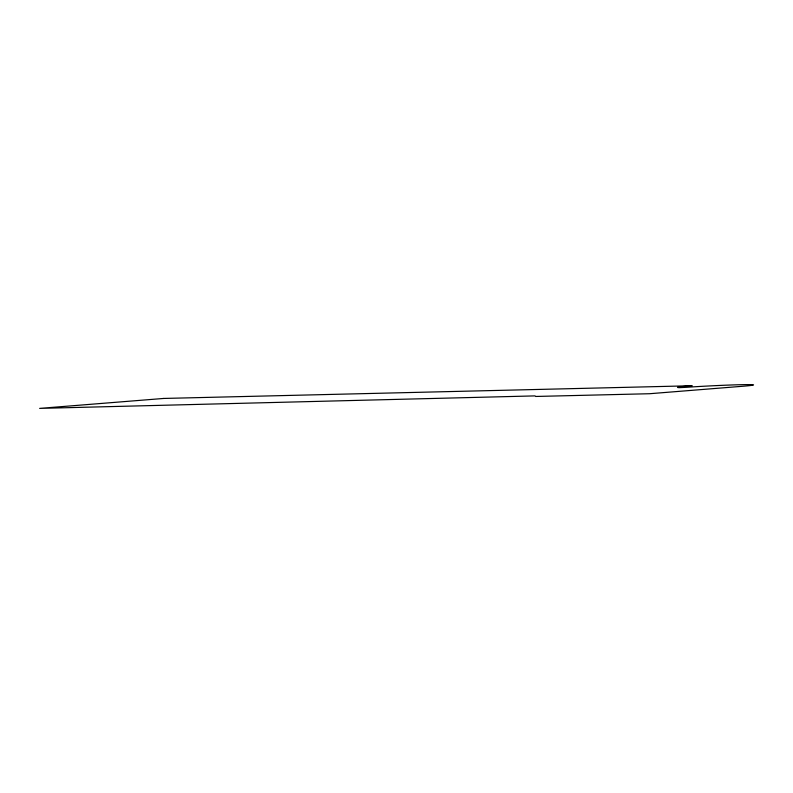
<?xml version="1.0" encoding="UTF-8"?>
<svg xmlns="http://www.w3.org/2000/svg" width="793" height="793" viewBox="0 0 793 793"><rect width="100%" height="100%" fill="white"/><g stroke="black" fill="none" stroke-linecap="round" stroke-linejoin="round"><path stroke-width="1.19" d="M163.754 398.443L39.65 408.385L535.057 395.895L535.602 396.46L649.566 393.724L739.155 386.548A43.486 1.209 -2.9 0 0 744.597 384.635A43.486 1.209 -2.9 0 0 686.55 387.291L679.294 387.658A44.517 1.239 -2.9 0 1 692.15 385.745L163.754 398.443"/></g></svg>
